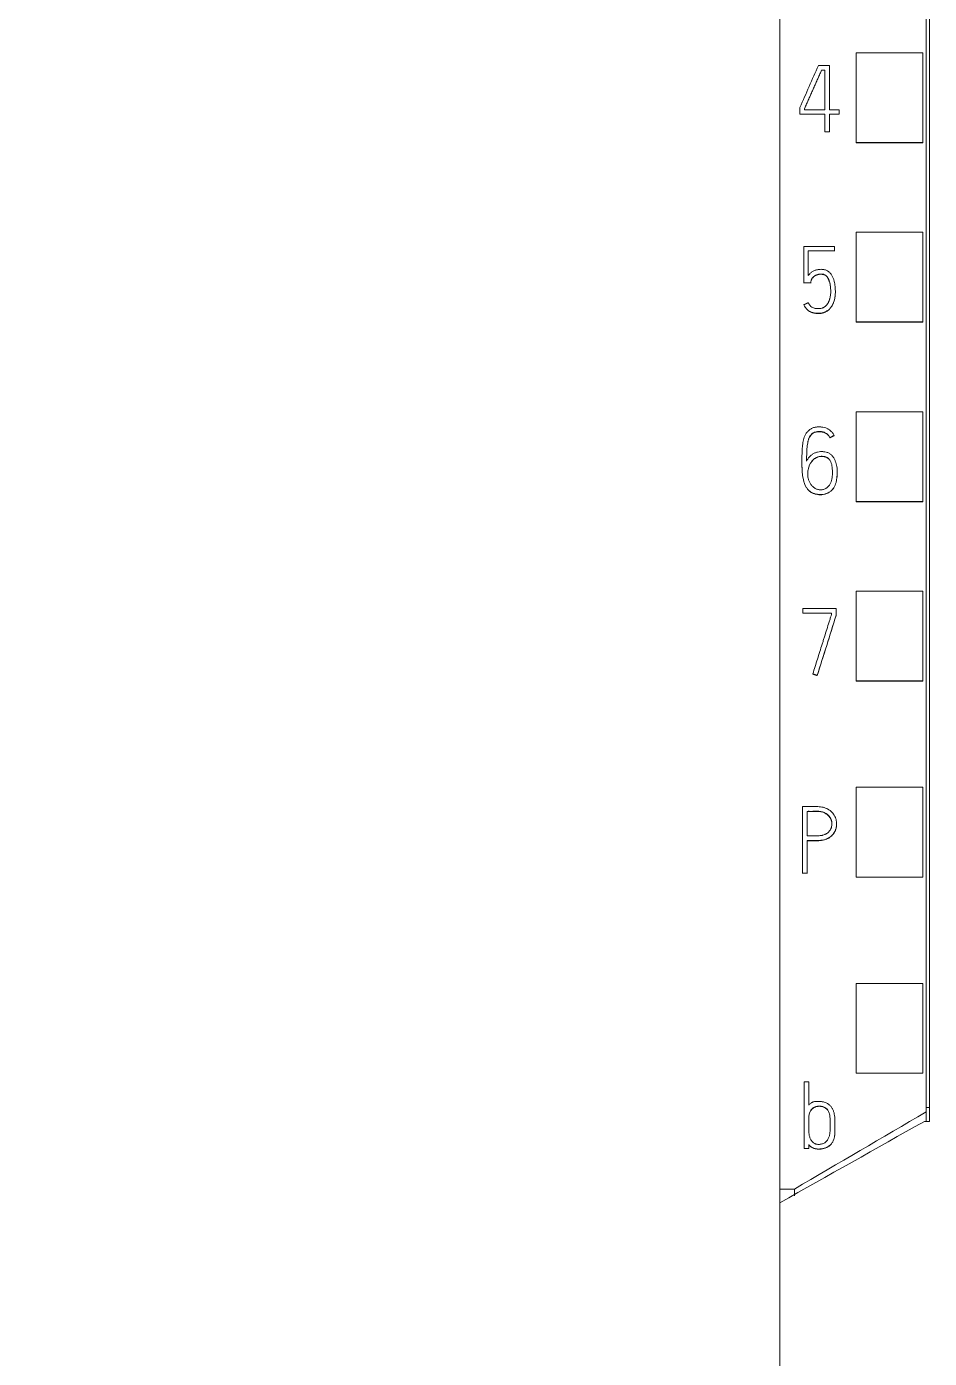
# Model space of a CAD drawing. Header units: millimetres. Extents: x 4137 to 6698, y 1400 to 3585.
# Drawn here: x 5123.6 to 5150.75, y 3241.95 to 3282.02 of the extents above; entities that cross this region are included whole.
import ezdxf

# ---------------------------------------------------------------- set-up
doc = ezdxf.new("R2010")
doc.units = ezdxf.units.MM
doc.layers.add('000-PI-Oprema', color=30, linetype='Continuous', lineweight=5)

msp = doc.modelspace()

# ---------------------------------------------------------------- linework, layer by layer
at = {"color": 0, "linetype": 'ByBlock', "lineweight": 0, "ltscale": 0.25}
msp.add_lwpolyline([(5111.448, 3372.778), (5146.248, 3372.778), (5146.248, 3225.772), (5111.448, 3225.772), (5111.448, 3372.778)], dxfattribs=at)
at = {"layer": '000-PI-Oprema', "color": 0, "linetype": 'ByBlock', "lineweight": 0}
for p, q in [((5146.248, 3360.459), (5146.248, 3247.041)), ((5150.648, 3358.178), (5150.648, 3249.363)), ((5148.548, 3278.539), (5148.548, 3281.241)), ((5150.548, 3281.241), (5148.548, 3281.241)), ((5150.548, 3278.539), (5150.548, 3281.241)), ((5147.413, 3280.856), (5147.743, 3280.856)), ((5147.743, 3280.856), (5147.743, 3279.525)), ((5147.602, 3280.718), (5147.505, 3280.718)), ((5147.602, 3279.525), (5147.602, 3280.718)), ((5146.853, 3279.387), (5146.853, 3279.592)), ((5147.602, 3279.387), (5146.853, 3279.387)), ((5146.992, 3279.562), (5146.992, 3279.525)), ((5146.992, 3279.525), (5147.602, 3279.525)), ((5147.602, 3278.857), (5147.602, 3279.387)), ((5147.743, 3279.525), (5148.037, 3279.525)), ((5147.743, 3279.387), (5147.743, 3278.857)), ((5148.037, 3279.387), (5147.743, 3279.387)), ((5148.037, 3279.525), (5148.037, 3279.387)), ((5147.743, 3278.857), (5147.602, 3278.857)), ((5148.548, 3278.528), (5148.548, 3278.539)), ((5150.548, 3278.539), (5148.548, 3278.539)), ((5150.548, 3278.528), (5148.548, 3278.528)), ((5150.548, 3278.528), (5150.548, 3278.539)), ((5148.548, 3273.138), (5148.548, 3275.839)), ((5150.548, 3275.839), (5148.548, 3275.839)), ((5150.548, 3273.138), (5150.548, 3275.839)), ((5146.969, 3275.411), (5146.969, 3274.313)), ((5147.893, 3275.411), (5146.969, 3275.411)), ((5147.108, 3274.535), (5147.108, 3275.273)), ((5147.108, 3275.273), (5147.893, 3275.273)), ((5147.893, 3275.273), (5147.893, 3275.411)), ((5147.893, 3275.273), (5147.893, 3275.266)), ((5146.969, 3274.313), (5146.969, 3274.307)), ((5146.969, 3274.313), (5147.18, 3274.313)), ((5147.18, 3274.313), (5147.18, 3274.307)), ((5147.921, 3274.048), (5147.921, 3274.054)), ((5146.975, 3273.656), (5146.975, 3273.65)), ((5148.548, 3273.128), (5148.548, 3273.138)), ((5150.548, 3273.138), (5148.548, 3273.138)), ((5150.548, 3273.128), (5148.548, 3273.128)), ((5150.548, 3273.128), (5150.548, 3273.138)), ((5148.548, 3267.736), (5148.548, 3270.437)), ((5150.548, 3270.437), (5148.548, 3270.437)), ((5150.548, 3267.736), (5150.548, 3270.437)), ((5147.759, 3269.657), (5147.759, 3269.651)), ((5147.886, 3269.724), (5147.886, 3269.717)), ((5146.915, 3268.917), (5146.915, 3268.911)), ((5147.978, 3268.617), (5147.978, 3268.623)), ((5148.548, 3267.728), (5148.548, 3267.736)), ((5150.548, 3267.736), (5148.548, 3267.736)), ((5150.548, 3267.728), (5148.548, 3267.728)), ((5150.548, 3267.728), (5150.548, 3267.736)), ((5148.548, 3262.335), (5148.548, 3265.035)), ((5150.548, 3265.035), (5148.548, 3265.035)), ((5150.548, 3262.335), (5150.548, 3265.035)), ((5146.946, 3264.371), (5146.946, 3264.513)), ((5146.946, 3264.513), (5147.945, 3264.513)), ((5147.945, 3264.513), (5147.945, 3264.31)), ((5147.806, 3264.371), (5146.946, 3264.371)), ((5147.806, 3264.332), (5147.806, 3264.371)), ((5147.945, 3264.31), (5147.945, 3264.304)), ((5147.243, 3262.545), (5147.243, 3262.539)), ((5147.376, 3262.501), (5147.376, 3262.494)), ((5148.548, 3262.328), (5148.548, 3262.335)), ((5150.548, 3262.335), (5148.548, 3262.335)), ((5150.548, 3262.328), (5148.548, 3262.328)), ((5150.548, 3262.328), (5150.548, 3262.335)), ((5148.548, 3256.433), (5148.548, 3259.134)), ((5150.548, 3259.134), (5148.548, 3259.134)), ((5150.548, 3256.433), (5150.548, 3259.134)), ((5146.932, 3258.551), (5146.932, 3256.549)), ((5147.073, 3257.673), (5147.073, 3258.409)), ((5147.958, 3258.022), (5147.958, 3258.028)), ((5147.073, 3256.549), (5147.073, 3257.532)), ((5146.932, 3256.549), (5147.073, 3256.549)), ((5146.932, 3256.549), (5146.932, 3256.543)), ((5147.073, 3256.549), (5147.073, 3256.543)), ((5148.548, 3256.428), (5148.548, 3256.433)), ((5150.548, 3256.433), (5148.548, 3256.433)), ((5150.548, 3256.428), (5148.548, 3256.428)), ((5150.548, 3256.428), (5150.548, 3256.433)), ((5148.548, 3250.531), (5148.548, 3253.232)), ((5150.548, 3253.232), (5148.548, 3253.232)), ((5150.548, 3250.531), (5150.548, 3253.232)), ((5148.548, 3250.528), (5148.548, 3250.531)), ((5150.548, 3250.531), (5148.548, 3250.531)), ((5150.548, 3250.528), (5148.548, 3250.528)), ((5150.548, 3250.528), (5150.548, 3250.531)), ((5146.981, 3248.264), (5146.981, 3250.264)), ((5146.981, 3250.264), (5147.119, 3250.264)), ((5147.119, 3250.264), (5147.119, 3249.569)), ((5150.748, 3249.492), (5150.648, 3249.492)), ((5150.648, 3249.363), (5150.648, 3249.078)), ((5147.909, 3248.889), (5147.909, 3248.895)), ((5150.598, 3249.078), (5150.748, 3249.078)), ((5147.119, 3248.383), (5147.119, 3248.264)), ((5147.119, 3248.264), (5146.981, 3248.264)), ((5146.248, 3247.041), (5146.248, 3246.671)), ((5146.688, 3247.041), (5146.248, 3247.041)), ((5146.688, 3246.837), (5146.688, 3247.041))]:
    msp.add_line(p, q, dxfattribs=at)
at = {"layer": '000-PI-Oprema', "color": 18, "linetype": 'ByBlock', "lineweight": 0, "true_color": 0x000000}
msp.add_ellipse((5157.071, 3240.933), major_axis=(441.592, 998.143), ratio=0.022901, start_param=1.540922, end_param=1.542189, dxfattribs=at)
at = {"layer": '000-PI-Oprema', "color": 0, "linetype": 'ByBlock', "lineweight": 0}
for centre, major_axis, ratio, start_param, end_param in [((5160.076, 3240.698), (314.539, 1001.971), 0.017758, 1.552804, 1.55461), ((5160.056, 3240.743), (314.236, 1001.002), 0.017743, 1.552827, 1.554635)]:
    msp.add_ellipse(centre, major_axis=major_axis, ratio=ratio, start_param=start_param, end_param=end_param, dxfattribs=at)
for points, knots in [([(5146.248, 3233.778), (5146.248, 3234.631), (5146.248, 3236.295), (5146.248, 3238.629), (5146.248, 3240.745), (5146.248, 3243.514), (5146.248, 3247.415), (5146.248, 3253.328), (5146.248, 3262.788), (5146.248, 3275.899), (5146.248, 3293.129), (5146.248, 3311.77), (5146.248, 3328.819), (5146.248, 3344.017), (5146.248, 3354.369), (5146.248, 3362.711), (5146.248, 3367.738), (5146.248, 3371.186), (5146.248, 3372.778)], [0, 0, 0, 0, 0.018357, 0.035822, 0.050221, 0.063898, 0.09543, 0.134182, 0.191169, 0.299064, 0.416456, 0.562341, 0.701008, 0.784589, 0.890964, 0.925157, 0.965428, 1, 1, 1, 1]), ([(5150.748, 3358.364), (5150.748, 3355.32), (5150.748, 3345.75), (5150.748, 3331.58), (5150.748, 3317.013), (5150.748, 3302.803), (5150.748, 3288.509), (5150.748, 3273.023), (5150.748, 3260.383), (5150.748, 3252.418), (5150.748, 3249.078)], [0, 0, 0, 0, 0.083934, 0.263736, 0.389889, 0.484142, 0.653794, 0.78188, 0.908517, 1, 1, 1, 1]), ([(5147.505, 3280.718), (5147.494, 3280.693), (5147.484, 3280.669), (5147.463, 3280.621), (5147.452, 3280.597), (5147.42, 3280.525), (5147.399, 3280.476), (5147.357, 3280.38), (5147.335, 3280.332), (5147.293, 3280.235), (5147.271, 3280.187), (5147.228, 3280.091), (5147.207, 3280.043), (5147.164, 3279.946), (5147.142, 3279.898), (5147.1, 3279.802), (5147.078, 3279.754), (5147.046, 3279.682), (5147.035, 3279.658), (5147.019, 3279.622), (5147.014, 3279.61), (5147.003, 3279.585), (5146.997, 3279.573), (5146.992, 3279.562)], [0, 0, 0, 0, 0.0625, 0.0625, 0.125, 0.125, 0.25, 0.25, 0.375, 0.375, 0.5, 0.5, 0.625, 0.625, 0.75, 0.75, 0.875, 0.875, 0.9375, 0.9375, 0.96875, 0.96875, 1, 1, 1, 1]), ([(5146.992, 3279.555), (5146.997, 3279.567), (5147.003, 3279.579), (5147.014, 3279.603), (5147.019, 3279.615), (5147.035, 3279.651), (5147.046, 3279.675), (5147.078, 3279.748), (5147.1, 3279.796), (5147.142, 3279.892), (5147.164, 3279.94), (5147.207, 3280.037), (5147.228, 3280.085), (5147.271, 3280.181), (5147.293, 3280.229), (5147.335, 3280.325), (5147.357, 3280.374), (5147.399, 3280.47), (5147.42, 3280.518), (5147.452, 3280.591), (5147.463, 3280.615), (5147.484, 3280.663), (5147.494, 3280.687), (5147.505, 3280.711)], [0, 0, 0, 0, 0.03125, 0.03125, 0.0625, 0.0625, 0.125, 0.125, 0.25, 0.25, 0.375, 0.375, 0.5, 0.5, 0.625, 0.625, 0.75, 0.75, 0.875, 0.875, 0.9375, 0.9375, 1, 1, 1, 1]), ([(5146.975, 3273.656), (5146.987, 3273.629), (5147.001, 3273.604), (5147.025, 3273.568), (5147.034, 3273.556), (5147.052, 3273.534), (5147.063, 3273.523), (5147.084, 3273.504), (5147.095, 3273.494), (5147.119, 3273.477), (5147.131, 3273.469), (5147.155, 3273.454), (5147.168, 3273.447), (5147.195, 3273.435), (5147.209, 3273.43), (5147.236, 3273.42), (5147.25, 3273.416), (5147.278, 3273.41), (5147.293, 3273.407), (5147.322, 3273.403), (5147.336, 3273.402), (5147.358, 3273.4), (5147.366, 3273.4), (5147.38, 3273.399), (5147.388, 3273.399), (5147.409, 3273.398), (5147.424, 3273.398), (5147.453, 3273.398), (5147.468, 3273.399), (5147.497, 3273.403), (5147.512, 3273.405), (5147.541, 3273.411), (5147.555, 3273.415), (5147.596, 3273.429), (5147.623, 3273.441), (5147.662, 3273.463), (5147.674, 3273.471), (5147.698, 3273.488), (5147.71, 3273.497), (5147.732, 3273.516), (5147.742, 3273.526), (5147.762, 3273.548), (5147.772, 3273.559), (5147.799, 3273.594), (5147.814, 3273.619), (5147.836, 3273.657), (5147.842, 3273.67), (5147.854, 3273.697), (5147.86, 3273.71), (5147.876, 3273.752), (5147.885, 3273.779), (5147.9, 3273.836), (5147.906, 3273.864), (5147.912, 3273.907), (5147.914, 3273.922), (5147.917, 3273.951), (5147.918, 3273.966), (5147.921, 3274.01), (5147.921, 3274.039), (5147.921, 3274.097), (5147.918, 3274.156), (5147.913, 3274.214), (5147.905, 3274.272), (5147.9, 3274.3), (5147.891, 3274.344), (5147.887, 3274.358), (5147.88, 3274.386), (5147.876, 3274.4), (5147.862, 3274.442), (5147.851, 3274.47), (5147.832, 3274.509), (5147.825, 3274.522), (5147.81, 3274.548), (5147.802, 3274.56), (5147.776, 3274.595), (5147.757, 3274.617), (5147.712, 3274.657), (5147.688, 3274.673), (5147.648, 3274.693), (5147.634, 3274.698), (5147.606, 3274.707), (5147.592, 3274.711), (5147.563, 3274.716), (5147.548, 3274.718), (5147.519, 3274.721), (5147.504, 3274.721), (5147.475, 3274.721), (5147.46, 3274.72), (5147.431, 3274.717), (5147.416, 3274.716), (5147.387, 3274.711), (5147.373, 3274.708), (5147.344, 3274.701), (5147.33, 3274.697), (5147.302, 3274.687), (5147.288, 3274.682), (5147.262, 3274.669), (5147.249, 3274.662), (5147.224, 3274.647), (5147.212, 3274.639), (5147.188, 3274.621), (5147.177, 3274.611), (5147.155, 3274.591), (5147.145, 3274.581), (5147.126, 3274.559), (5147.117, 3274.547), (5147.108, 3274.535)], [0, 0, 0, 0, 0.03125, 0.03125, 0.046875, 0.046875, 0.0625, 0.0625, 0.078125, 0.078125, 0.09375, 0.09375, 0.109375, 0.109375, 0.125, 0.125, 0.140625, 0.140625, 0.15625, 0.15625, 0.171875, 0.171875, 0.179688, 0.179688, 0.1875, 0.1875, 0.203125, 0.203125, 0.21875, 0.21875, 0.234375, 0.234375, 0.25, 0.25, 0.28125, 0.28125, 0.296875, 0.296875, 0.3125, 0.3125, 0.328125, 0.328125, 0.34375, 0.34375, 0.375, 0.375, 0.390625, 0.390625, 0.40625, 0.40625, 0.4375, 0.4375, 0.46875, 0.46875, 0.484375, 0.484375, 0.5, 0.5, 0.53125, 0.53125, 0.5625, 0.59375, 0.59375, 0.625, 0.625, 0.640625, 0.640625, 0.65625, 0.65625, 0.6875, 0.6875, 0.703125, 0.703125, 0.71875, 0.71875, 0.75, 0.75, 0.78125, 0.78125, 0.796875, 0.796875, 0.8125, 0.8125, 0.828125, 0.828125, 0.84375, 0.84375, 0.859375, 0.859375, 0.875, 0.875, 0.890625, 0.890625, 0.90625, 0.90625, 0.921875, 0.921875, 0.9375, 0.9375, 0.953125, 0.953125, 0.96875, 0.96875, 0.984375, 0.984375, 1, 1, 1, 1]), ([(5147.18, 3274.313), (5147.181, 3274.336), (5147.184, 3274.359), (5147.193, 3274.393), (5147.197, 3274.404), (5147.206, 3274.425), (5147.211, 3274.435), (5147.224, 3274.455), (5147.23, 3274.464), (5147.245, 3274.482), (5147.253, 3274.49), (5147.27, 3274.506), (5147.279, 3274.513), (5147.298, 3274.527), (5147.308, 3274.533), (5147.328, 3274.544), (5147.338, 3274.549), (5147.36, 3274.558), (5147.371, 3274.562), (5147.404, 3274.572), (5147.427, 3274.576), (5147.461, 3274.579), (5147.473, 3274.58), (5147.496, 3274.579), (5147.507, 3274.579), (5147.53, 3274.577), (5147.542, 3274.575), (5147.559, 3274.571), (5147.564, 3274.57), (5147.576, 3274.567), (5147.581, 3274.565), (5147.597, 3274.559), (5147.608, 3274.554), (5147.628, 3274.542), (5147.637, 3274.535), (5147.654, 3274.519), (5147.662, 3274.511), (5147.677, 3274.493), (5147.683, 3274.483), (5147.702, 3274.454), (5147.712, 3274.433), (5147.73, 3274.391), (5147.738, 3274.369), (5147.758, 3274.303), (5147.766, 3274.258), (5147.775, 3274.189), (5147.777, 3274.166), (5147.78, 3274.12), (5147.781, 3274.097), (5147.782, 3274.028), (5147.78, 3273.983), (5147.772, 3273.914), (5147.768, 3273.892), (5147.76, 3273.858), (5147.758, 3273.847), (5147.751, 3273.824), (5147.748, 3273.813), (5147.737, 3273.78), (5147.728, 3273.759), (5147.713, 3273.728), (5147.707, 3273.718), (5147.695, 3273.698), (5147.689, 3273.688), (5147.669, 3273.66), (5147.654, 3273.642), (5147.629, 3273.618), (5147.62, 3273.61), (5147.602, 3273.596), (5147.592, 3273.589), (5147.573, 3273.577), (5147.563, 3273.571), (5147.542, 3273.562), (5147.531, 3273.558), (5147.497, 3273.547), (5147.474, 3273.544), (5147.44, 3273.54), (5147.428, 3273.54), (5147.405, 3273.539), (5147.393, 3273.539), (5147.358, 3273.54), (5147.335, 3273.542), (5147.302, 3273.549), (5147.291, 3273.552), (5147.268, 3273.559), (5147.257, 3273.564), (5147.226, 3273.578), (5147.206, 3273.59), (5147.178, 3273.612), (5147.169, 3273.62), (5147.153, 3273.636), (5147.138, 3273.653), (5147.125, 3273.673), (5147.113, 3273.693), (5147.107, 3273.703), (5147.103, 3273.714)], [0, 0, 0, 0, 0.03125, 0.03125, 0.046875, 0.046875, 0.0625, 0.0625, 0.078125, 0.078125, 0.09375, 0.09375, 0.109375, 0.109375, 0.125, 0.125, 0.140625, 0.140625, 0.15625, 0.15625, 0.1875, 0.1875, 0.203125, 0.203125, 0.21875, 0.21875, 0.234375, 0.234375, 0.242187, 0.242187, 0.25, 0.25, 0.265625, 0.265625, 0.28125, 0.28125, 0.296875, 0.296875, 0.3125, 0.3125, 0.34375, 0.34375, 0.375, 0.375, 0.4375, 0.4375, 0.46875, 0.46875, 0.5, 0.5, 0.5625, 0.5625, 0.59375, 0.59375, 0.609375, 0.609375, 0.625, 0.625, 0.65625, 0.65625, 0.671875, 0.671875, 0.6875, 0.6875, 0.71875, 0.71875, 0.734375, 0.734375, 0.75, 0.75, 0.765625, 0.765625, 0.78125, 0.78125, 0.8125, 0.8125, 0.828125, 0.828125, 0.84375, 0.84375, 0.875, 0.875, 0.890625, 0.890625, 0.90625, 0.90625, 0.9375, 0.9375, 0.953125, 0.953125, 0.96875, 0.984375, 0.984375, 1, 1, 1, 1]), ([(5147.781, 3274.05), (5147.781, 3274.056), (5147.781, 3274.061), (5147.781, 3274.09), (5147.78, 3274.113), (5147.777, 3274.159), (5147.775, 3274.181), (5147.77, 3274.227), (5147.766, 3274.25), (5147.757, 3274.295), (5147.751, 3274.318), (5147.741, 3274.351), (5147.738, 3274.362), (5147.73, 3274.384), (5147.726, 3274.395), (5147.712, 3274.427), (5147.702, 3274.447), (5147.684, 3274.477), (5147.677, 3274.486), (5147.662, 3274.504), (5147.655, 3274.513), (5147.637, 3274.528), (5147.628, 3274.535), (5147.608, 3274.548), (5147.598, 3274.552), (5147.576, 3274.561), (5147.565, 3274.564), (5147.542, 3274.569), (5147.531, 3274.57), (5147.508, 3274.573), (5147.496, 3274.573), (5147.473, 3274.573), (5147.462, 3274.573), (5147.439, 3274.571), (5147.427, 3274.569), (5147.404, 3274.565), (5147.382, 3274.56), (5147.36, 3274.552), (5147.339, 3274.543), (5147.329, 3274.538), (5147.298, 3274.521), (5147.28, 3274.508), (5147.254, 3274.484), (5147.246, 3274.476), (5147.231, 3274.458), (5147.224, 3274.449), (5147.212, 3274.43), (5147.206, 3274.419), (5147.197, 3274.398), (5147.193, 3274.387), (5147.187, 3274.365), (5147.185, 3274.353), (5147.182, 3274.33), (5147.181, 3274.319), (5147.18, 3274.307)], [0, 0, 0, 0, 0.015899, 0.015899, 0.077406, 0.077406, 0.138912, 0.138912, 0.200418, 0.200418, 0.261925, 0.261925, 0.292678, 0.292678, 0.323431, 0.323431, 0.384937, 0.384937, 0.41569, 0.41569, 0.446443, 0.446443, 0.477197, 0.477197, 0.50795, 0.50795, 0.538703, 0.538703, 0.569456, 0.569456, 0.600209, 0.600209, 0.630962, 0.630962, 0.661715, 0.661715, 0.692469, 0.723222, 0.723222, 0.753975, 0.753975, 0.815481, 0.815481, 0.846234, 0.846234, 0.876987, 0.876987, 0.907741, 0.907741, 0.938494, 0.938494, 0.969247, 0.969247, 1, 1, 1, 1]), ([(5147.921, 3274.048), (5147.921, 3274.026), (5147.921, 3274.005), (5147.918, 3273.954), (5147.916, 3273.926), (5147.91, 3273.882), (5147.907, 3273.868), (5147.902, 3273.839), (5147.899, 3273.824), (5147.888, 3273.782), (5147.879, 3273.754), (5147.859, 3273.699), (5147.847, 3273.672), (5147.819, 3273.62), (5147.803, 3273.595), (5147.777, 3273.56), (5147.768, 3273.549), (5147.748, 3273.527), (5147.738, 3273.516), (5147.705, 3273.486), (5147.682, 3273.469), (5147.644, 3273.446), (5147.631, 3273.439), (5147.604, 3273.427), (5147.591, 3273.421), (5147.549, 3273.407), (5147.52, 3273.4), (5147.477, 3273.394), (5147.462, 3273.393), (5147.432, 3273.391), (5147.418, 3273.391), (5147.388, 3273.392), (5147.374, 3273.393), (5147.344, 3273.395), (5147.33, 3273.396), (5147.301, 3273.399), (5147.286, 3273.402), (5147.257, 3273.408), (5147.243, 3273.412), (5147.215, 3273.421), (5147.201, 3273.426), (5147.174, 3273.438), (5147.161, 3273.445), (5147.135, 3273.46), (5147.123, 3273.468), (5147.099, 3273.485), (5147.087, 3273.495), (5147.066, 3273.514), (5147.055, 3273.525), (5147.036, 3273.547), (5147.027, 3273.559), (5147.002, 3273.596), (5146.988, 3273.622), (5146.975, 3273.65)], [0, 0, 0, 0, 0.044434, 0.044434, 0.104157, 0.104157, 0.134018, 0.134018, 0.16388, 0.16388, 0.223602, 0.223602, 0.283325, 0.283325, 0.343048, 0.343048, 0.37291, 0.37291, 0.402771, 0.402771, 0.462494, 0.462494, 0.492355, 0.492355, 0.522217, 0.522217, 0.58194, 0.58194, 0.611801, 0.611801, 0.641663, 0.641663, 0.671524, 0.671524, 0.701386, 0.701386, 0.731247, 0.731247, 0.761108, 0.761108, 0.79097, 0.79097, 0.820831, 0.820831, 0.850693, 0.850693, 0.880554, 0.880554, 0.910416, 0.910416, 0.940277, 0.940277, 1, 1, 1, 1]), ([(5147.886, 3269.724), (5147.872, 3269.749), (5147.856, 3269.773), (5147.829, 3269.807), (5147.82, 3269.818), (5147.8, 3269.839), (5147.79, 3269.85), (5147.757, 3269.879), (5147.734, 3269.896), (5147.697, 3269.918), (5147.684, 3269.924), (5147.657, 3269.936), (5147.644, 3269.942), (5147.603, 3269.956), (5147.575, 3269.963), (5147.533, 3269.971), (5147.518, 3269.973), (5147.49, 3269.976), (5147.475, 3269.978), (5147.432, 3269.98), (5147.403, 3269.98), (5147.36, 3269.976), (5147.346, 3269.974), (5147.317, 3269.969), (5147.303, 3269.966), (5147.261, 3269.955), (5147.234, 3269.945), (5147.195, 3269.925), (5147.183, 3269.917), (5147.158, 3269.902), (5147.146, 3269.893), (5147.112, 3269.866), (5147.092, 3269.846), (5147.063, 3269.813), (5147.054, 3269.801), (5147.037, 3269.778), (5147.03, 3269.766), (5147.008, 3269.728), (5146.996, 3269.702), (5146.976, 3269.647), (5146.967, 3269.62), (5146.954, 3269.564), (5146.948, 3269.536), (5146.939, 3269.479), (5146.936, 3269.451), (5146.926, 3269.365), (5146.923, 3269.308), (5146.918, 3269.193), (5146.917, 3269.135), (5146.915, 3268.963), (5146.913, 3268.847), (5146.919, 3268.704), (5146.921, 3268.675), (5146.925, 3268.618), (5146.927, 3268.59), (5146.936, 3268.504), (5146.945, 3268.447), (5146.962, 3268.377), (5146.966, 3268.362), (5146.974, 3268.335), (5146.978, 3268.321), (5146.992, 3268.28), (5147.002, 3268.253), (5147.02, 3268.213), (5147.027, 3268.201), (5147.041, 3268.175), (5147.048, 3268.162), (5147.072, 3268.126), (5147.09, 3268.103), (5147.12, 3268.072), (5147.131, 3268.062), (5147.154, 3268.043), (5147.165, 3268.035), (5147.202, 3268.011), (5147.227, 3267.997), (5147.268, 3267.98), (5147.281, 3267.975), (5147.309, 3267.966), (5147.323, 3267.962), (5147.365, 3267.952), (5147.393, 3267.947), (5147.437, 3267.943), (5147.451, 3267.942), (5147.481, 3267.942), (5147.495, 3267.942), (5147.538, 3267.945), (5147.567, 3267.95), (5147.609, 3267.96), (5147.623, 3267.964), (5147.65, 3267.974), (5147.664, 3267.979), (5147.704, 3267.997), (5147.729, 3268.011), (5147.765, 3268.035), (5147.776, 3268.044), (5147.799, 3268.063), (5147.81, 3268.073), (5147.84, 3268.104), (5147.858, 3268.126), (5147.882, 3268.162), (5147.889, 3268.175), (5147.903, 3268.201), (5147.909, 3268.214), (5147.925, 3268.255), (5147.934, 3268.282), (5147.945, 3268.324), (5147.948, 3268.338), (5147.954, 3268.367), (5147.957, 3268.381), (5147.964, 3268.424), (5147.967, 3268.453), (5147.976, 3268.539), (5147.979, 3268.596), (5147.977, 3268.683), (5147.975, 3268.711), (5147.968, 3268.769), (5147.964, 3268.798), (5147.951, 3268.855), (5147.944, 3268.883), (5147.926, 3268.939), (5147.915, 3268.966), (5147.89, 3269.019), (5147.876, 3269.045), (5147.843, 3269.092), (5147.824, 3269.115), (5147.792, 3269.145), (5147.781, 3269.154), (5147.757, 3269.171), (5147.744, 3269.179), (5147.718, 3269.192), (5147.705, 3269.198), (5147.677, 3269.209), (5147.663, 3269.214), (5147.621, 3269.225), (5147.592, 3269.23), (5147.548, 3269.234), (5147.534, 3269.235), (5147.504, 3269.236), (5147.49, 3269.235), (5147.446, 3269.233), (5147.417, 3269.229), (5147.374, 3269.219), (5147.36, 3269.215), (5147.332, 3269.206), (5147.318, 3269.2), (5147.279, 3269.182), (5147.253, 3269.168), (5147.217, 3269.143), (5147.205, 3269.134), (5147.183, 3269.116), (5147.172, 3269.106), (5147.14, 3269.076), (5147.121, 3269.054), (5147.086, 3269.006), (5147.071, 3268.981), (5147.057, 3268.955)], [0, 0, 0, 0, 0.015625, 0.015625, 0.023438, 0.023438, 0.03125, 0.03125, 0.046875, 0.046875, 0.054688, 0.054688, 0.0625, 0.0625, 0.078125, 0.078125, 0.085938, 0.085938, 0.09375, 0.09375, 0.109375, 0.109375, 0.117188, 0.117188, 0.125, 0.125, 0.140625, 0.140625, 0.148438, 0.148438, 0.15625, 0.15625, 0.171875, 0.171875, 0.179688, 0.179688, 0.1875, 0.1875, 0.203125, 0.203125, 0.21875, 0.21875, 0.234375, 0.234375, 0.25, 0.25, 0.28125, 0.28125, 0.3125, 0.3125, 0.375, 0.375, 0.390625, 0.390625, 0.40625, 0.40625, 0.4375, 0.4375, 0.445313, 0.445313, 0.453125, 0.453125, 0.46875, 0.46875, 0.476563, 0.476563, 0.484375, 0.484375, 0.5, 0.5, 0.507813, 0.507813, 0.515625, 0.515625, 0.53125, 0.53125, 0.539063, 0.539063, 0.546875, 0.546875, 0.5625, 0.5625, 0.570313, 0.570313, 0.578125, 0.578125, 0.59375, 0.59375, 0.601563, 0.601563, 0.609375, 0.609375, 0.625, 0.625, 0.632813, 0.632813, 0.640625, 0.640625, 0.65625, 0.65625, 0.664063, 0.664063, 0.671875, 0.671875, 0.6875, 0.6875, 0.695313, 0.695313, 0.703125, 0.703125, 0.71875, 0.71875, 0.75, 0.75, 0.765625, 0.765625, 0.78125, 0.78125, 0.796875, 0.796875, 0.8125, 0.8125, 0.828125, 0.828125, 0.84375, 0.84375, 0.851563, 0.851563, 0.859375, 0.859375, 0.867188, 0.867188, 0.875, 0.875, 0.890625, 0.890625, 0.898438, 0.898438, 0.90625, 0.90625, 0.921875, 0.921875, 0.929688, 0.929688, 0.9375, 0.9375, 0.953125, 0.953125, 0.960938, 0.960938, 0.96875, 0.96875, 0.984375, 0.984375, 1, 1, 1, 1]), ([(5147.057, 3268.955), (5147.057, 3269.016), (5147.057, 3269.077), (5147.06, 3269.169), (5147.061, 3269.199), (5147.063, 3269.26), (5147.064, 3269.291), (5147.068, 3269.351), (5147.07, 3269.382), (5147.077, 3269.442), (5147.082, 3269.473), (5147.091, 3269.518), (5147.094, 3269.533), (5147.101, 3269.563), (5147.106, 3269.578), (5147.12, 3269.622), (5147.131, 3269.651), (5147.149, 3269.685), (5147.153, 3269.691), (5147.161, 3269.705), (5147.166, 3269.711), (5147.179, 3269.73), (5147.189, 3269.742), (5147.205, 3269.759), (5147.211, 3269.764), (5147.223, 3269.775), (5147.229, 3269.779), (5147.248, 3269.793), (5147.261, 3269.801), (5147.282, 3269.811), (5147.289, 3269.814), (5147.303, 3269.82), (5147.311, 3269.822), (5147.333, 3269.829), (5147.348, 3269.832), (5147.379, 3269.837), (5147.394, 3269.838), (5147.425, 3269.84), (5147.441, 3269.84), (5147.472, 3269.839), (5147.487, 3269.838), (5147.518, 3269.834), (5147.54, 3269.829), (5147.563, 3269.823), (5147.577, 3269.818), (5147.585, 3269.815), (5147.606, 3269.806), (5147.62, 3269.799), (5147.647, 3269.784), (5147.66, 3269.775), (5147.678, 3269.76), (5147.684, 3269.755), (5147.695, 3269.745), (5147.701, 3269.739), (5147.717, 3269.722), (5147.726, 3269.71), (5147.744, 3269.685), (5147.752, 3269.671), (5147.759, 3269.657)], [0, 0, 0, 0, 0.125, 0.125, 0.1875, 0.1875, 0.25, 0.25, 0.3125, 0.3125, 0.375, 0.375, 0.40625, 0.40625, 0.4375, 0.4375, 0.5, 0.5, 0.515625, 0.515625, 0.53125, 0.53125, 0.5625, 0.5625, 0.578125, 0.578125, 0.59375, 0.59375, 0.625, 0.625, 0.640625, 0.640625, 0.65625, 0.65625, 0.6875, 0.6875, 0.71875, 0.71875, 0.75, 0.75, 0.78125, 0.78125, 0.8125, 0.828125, 0.828125, 0.84375, 0.84375, 0.875, 0.875, 0.90625, 0.90625, 0.921875, 0.921875, 0.9375, 0.9375, 0.96875, 0.96875, 1, 1, 1, 1]), ([(5147.759, 3269.651), (5147.745, 3269.679), (5147.728, 3269.704), (5147.702, 3269.732), (5147.696, 3269.738), (5147.685, 3269.748), (5147.679, 3269.754), (5147.661, 3269.768), (5147.635, 3269.785), (5147.608, 3269.799), (5147.579, 3269.811), (5147.564, 3269.816), (5147.535, 3269.824), (5147.519, 3269.827), (5147.489, 3269.832), (5147.473, 3269.833), (5147.427, 3269.835), (5147.396, 3269.833), (5147.351, 3269.826), (5147.335, 3269.823), (5147.305, 3269.814), (5147.291, 3269.809), (5147.27, 3269.799), (5147.263, 3269.796), (5147.25, 3269.788), (5147.243, 3269.784), (5147.224, 3269.77), (5147.207, 3269.755), (5147.191, 3269.737), (5147.181, 3269.726), (5147.176, 3269.719), (5147.163, 3269.701), (5147.154, 3269.687), (5147.14, 3269.661), (5147.133, 3269.647), (5147.121, 3269.618), (5147.116, 3269.603), (5147.102, 3269.559), (5147.094, 3269.529), (5147.082, 3269.469), (5147.078, 3269.439), (5147.071, 3269.379), (5147.068, 3269.348), (5147.064, 3269.287), (5147.063, 3269.256), (5147.061, 3269.195), (5147.06, 3269.164), (5147.057, 3269.072), (5147.057, 3269.01), (5147.057, 3268.949)], [0, 0, 0, 0, 0.0625, 0.0625, 0.078125, 0.078125, 0.09375, 0.09375, 0.125, 0.15625, 0.15625, 0.1875, 0.1875, 0.21875, 0.21875, 0.25, 0.25, 0.3125, 0.3125, 0.34375, 0.34375, 0.375, 0.375, 0.390625, 0.390625, 0.40625, 0.40625, 0.4375, 0.453125, 0.453125, 0.46875, 0.46875, 0.5, 0.5, 0.53125, 0.53125, 0.5625, 0.5625, 0.625, 0.625, 0.6875, 0.6875, 0.75, 0.75, 0.8125, 0.8125, 0.875, 0.875, 1, 1, 1, 1]), ([(5147.978, 3268.617), (5147.978, 3268.571), (5147.975, 3268.525), (5147.968, 3268.45), (5147.964, 3268.422), (5147.957, 3268.379), (5147.955, 3268.364), (5147.949, 3268.336), (5147.946, 3268.322), (5147.935, 3268.279), (5147.926, 3268.251), (5147.91, 3268.211), (5147.904, 3268.198), (5147.891, 3268.172), (5147.884, 3268.159), (5147.86, 3268.122), (5147.842, 3268.1), (5147.812, 3268.069), (5147.801, 3268.059), (5147.779, 3268.04), (5147.767, 3268.031), (5147.731, 3268.006), (5147.706, 3267.992), (5147.667, 3267.974), (5147.653, 3267.968), (5147.625, 3267.959), (5147.611, 3267.955), (5147.569, 3267.944), (5147.541, 3267.939), (5147.497, 3267.936), (5147.483, 3267.936), (5147.453, 3267.936), (5147.439, 3267.937), (5147.396, 3267.941), (5147.367, 3267.945), (5147.324, 3267.955), (5147.31, 3267.959), (5147.283, 3267.968), (5147.269, 3267.973), (5147.229, 3267.99), (5147.204, 3268.003), (5147.173, 3268.023), (5147.167, 3268.027), (5147.156, 3268.036), (5147.15, 3268.04), (5147.133, 3268.054), (5147.122, 3268.064), (5147.092, 3268.095), (5147.074, 3268.118), (5147.05, 3268.154), (5147.042, 3268.166), (5147.028, 3268.192), (5147.022, 3268.205), (5147.003, 3268.244), (5146.993, 3268.271), (5146.974, 3268.326), (5146.966, 3268.354), (5146.952, 3268.41), (5146.947, 3268.439), (5146.937, 3268.496), (5146.93, 3268.553), (5146.925, 3268.61), (5146.921, 3268.667), (5146.919, 3268.696), (5146.916, 3268.787), (5146.915, 3268.849), (5146.915, 3268.911)], [0, 0, 0, 0, 0.061997, 0.061997, 0.100843, 0.100843, 0.120266, 0.120266, 0.139688, 0.139688, 0.178534, 0.178534, 0.197957, 0.197957, 0.217379, 0.217379, 0.256225, 0.256225, 0.275648, 0.275648, 0.295071, 0.295071, 0.333916, 0.333916, 0.353339, 0.353339, 0.372762, 0.372762, 0.411607, 0.411607, 0.43103, 0.43103, 0.450453, 0.450453, 0.489298, 0.489298, 0.508721, 0.508721, 0.528144, 0.528144, 0.566989, 0.566989, 0.5767, 0.5767, 0.586412, 0.586412, 0.605835, 0.605835, 0.64468, 0.64468, 0.664103, 0.664103, 0.683526, 0.683526, 0.722371, 0.722371, 0.761217, 0.761217, 0.800062, 0.800062, 0.838908, 0.877753, 0.877753, 0.916599, 0.916599, 1, 1, 1, 1]), ([(5147.33, 3269.049), (5147.356, 3269.064), (5147.383, 3269.074), (5147.426, 3269.085), (5147.44, 3269.088), (5147.469, 3269.092), (5147.499, 3269.094), (5147.528, 3269.094), (5147.558, 3269.092), (5147.572, 3269.091), (5147.601, 3269.085), (5147.616, 3269.082), (5147.644, 3269.073), (5147.657, 3269.067), (5147.683, 3269.053), (5147.695, 3269.044), (5147.717, 3269.025), (5147.727, 3269.014), (5147.746, 3268.991), (5147.754, 3268.979), (5147.769, 3268.954), (5147.776, 3268.941), (5147.794, 3268.9), (5147.803, 3268.873), (5147.814, 3268.83), (5147.817, 3268.816), (5147.822, 3268.787), (5147.824, 3268.772), (5147.829, 3268.729), (5147.831, 3268.7), (5147.834, 3268.641), (5147.834, 3268.612), (5147.832, 3268.525), (5147.827, 3268.467), (5147.809, 3268.38), (5147.802, 3268.352), (5147.787, 3268.31), (5147.782, 3268.297), (5147.769, 3268.27), (5147.762, 3268.257), (5147.739, 3268.22), (5147.721, 3268.197), (5147.694, 3268.171), (5147.689, 3268.166), (5147.678, 3268.157), (5147.672, 3268.152), (5147.654, 3268.139), (5147.642, 3268.131), (5147.617, 3268.117), (5147.603, 3268.111), (5147.575, 3268.1), (5147.547, 3268.092), (5147.518, 3268.087), (5147.489, 3268.085), (5147.474, 3268.084), (5147.445, 3268.086), (5147.43, 3268.088), (5147.401, 3268.093), (5147.387, 3268.097), (5147.345, 3268.111), (5147.319, 3268.125), (5147.282, 3268.149), (5147.27, 3268.159), (5147.248, 3268.178), (5147.227, 3268.198), (5147.207, 3268.22), (5147.189, 3268.243), (5147.18, 3268.255), (5147.156, 3268.291), (5147.142, 3268.317), (5147.125, 3268.358), (5147.12, 3268.372), (5147.111, 3268.4), (5147.108, 3268.414), (5147.098, 3268.457), (5147.093, 3268.486), (5147.089, 3268.529), (5147.089, 3268.544), (5147.088, 3268.573), (5147.088, 3268.588), (5147.091, 3268.632), (5147.094, 3268.661), (5147.105, 3268.718), (5147.113, 3268.746), (5147.127, 3268.788), (5147.132, 3268.802), (5147.144, 3268.829), (5147.15, 3268.842), (5147.17, 3268.881), (5147.185, 3268.906), (5147.211, 3268.941), (5147.22, 3268.953), (5147.239, 3268.975), (5147.249, 3268.986), (5147.281, 3269.016), (5147.304, 3269.034), (5147.33, 3269.049)], [0, 0, 0, 0, 0.03125, 0.03125, 0.046875, 0.046875, 0.0625, 0.078125, 0.078125, 0.09375, 0.09375, 0.109375, 0.109375, 0.125, 0.125, 0.140625, 0.140625, 0.15625, 0.15625, 0.171875, 0.171875, 0.1875, 0.1875, 0.21875, 0.21875, 0.234375, 0.234375, 0.25, 0.25, 0.28125, 0.28125, 0.3125, 0.3125, 0.375, 0.375, 0.40625, 0.40625, 0.421875, 0.421875, 0.4375, 0.4375, 0.46875, 0.46875, 0.476563, 0.476563, 0.484375, 0.484375, 0.5, 0.5, 0.515625, 0.515625, 0.53125, 0.546875, 0.546875, 0.5625, 0.5625, 0.578125, 0.578125, 0.59375, 0.59375, 0.625, 0.625, 0.640625, 0.640625, 0.65625, 0.671875, 0.671875, 0.6875, 0.6875, 0.71875, 0.71875, 0.734375, 0.734375, 0.75, 0.75, 0.78125, 0.78125, 0.796875, 0.796875, 0.8125, 0.8125, 0.84375, 0.84375, 0.875, 0.875, 0.890625, 0.890625, 0.90625, 0.90625, 0.9375, 0.9375, 0.953125, 0.953125, 0.96875, 0.96875, 1, 1, 1, 1]), ([(5147.33, 3269.043), (5147.304, 3269.028), (5147.281, 3269.01), (5147.249, 3268.98), (5147.239, 3268.969), (5147.22, 3268.947), (5147.211, 3268.935), (5147.185, 3268.9), (5147.17, 3268.875), (5147.15, 3268.836), (5147.144, 3268.823), (5147.132, 3268.796), (5147.127, 3268.782), (5147.113, 3268.74), (5147.105, 3268.712), (5147.097, 3268.669), (5147.095, 3268.654), (5147.091, 3268.625), (5147.09, 3268.611), (5147.089, 3268.585), (5147.088, 3268.574), (5147.088, 3268.564)], [0, 0, 0, 0, 0.157109, 0.157109, 0.235664, 0.235664, 0.314218, 0.314218, 0.471328, 0.471328, 0.549882, 0.549882, 0.628437, 0.628437, 0.785546, 0.785546, 0.864101, 0.864101, 0.942655, 0.942655, 1, 1, 1, 1]), ([(5147.751, 3268.978), (5147.746, 3268.984), (5147.741, 3268.991), (5147.726, 3269.009), (5147.716, 3269.02), (5147.699, 3269.034), (5147.694, 3269.039), (5147.681, 3269.047), (5147.675, 3269.051), (5147.656, 3269.061), (5147.643, 3269.067), (5147.615, 3269.076), (5147.6, 3269.08), (5147.571, 3269.084), (5147.557, 3269.086), (5147.528, 3269.088), (5147.513, 3269.088), (5147.469, 3269.086), (5147.44, 3269.082), (5147.397, 3269.072), (5147.383, 3269.067), (5147.363, 3269.059), (5147.356, 3269.056), (5147.343, 3269.05), (5147.336, 3269.047), (5147.33, 3269.043)], [0, 0, 0, 0, 0.053658, 0.053658, 0.148292, 0.148292, 0.195609, 0.195609, 0.242926, 0.242926, 0.33756, 0.33756, 0.432195, 0.432195, 0.526829, 0.526829, 0.621463, 0.621463, 0.810732, 0.810732, 0.905366, 0.905366, 0.952683, 0.952683, 1, 1, 1, 1]), ([(5147.243, 3262.545), (5147.289, 3262.694), (5147.336, 3262.843), (5147.406, 3263.066), (5147.43, 3263.141), (5147.476, 3263.29), (5147.499, 3263.365), (5147.535, 3263.476), (5147.546, 3263.514), (5147.57, 3263.588), (5147.582, 3263.625), (5147.617, 3263.737), (5147.64, 3263.812), (5147.687, 3263.961), (5147.71, 3264.035), (5147.745, 3264.147), (5147.757, 3264.184), (5147.775, 3264.24), (5147.781, 3264.258), (5147.79, 3264.286), (5147.793, 3264.295), (5147.799, 3264.314), (5147.802, 3264.323), (5147.806, 3264.332)], [0, 0, 0, 0, 0.25, 0.25, 0.375, 0.375, 0.5, 0.5, 0.5625, 0.5625, 0.625, 0.625, 0.75, 0.75, 0.875, 0.875, 0.9375, 0.9375, 0.96875, 0.96875, 0.984375, 0.984375, 1, 1, 1, 1]), ([(5147.073, 3257.532), (5147.125, 3257.532), (5147.177, 3257.532), (5147.28, 3257.531), (5147.332, 3257.53), (5147.409, 3257.532), (5147.435, 3257.533), (5147.474, 3257.536), (5147.487, 3257.538), (5147.512, 3257.541), (5147.525, 3257.543), (5147.563, 3257.55), (5147.589, 3257.556), (5147.638, 3257.572), (5147.662, 3257.582), (5147.697, 3257.599), (5147.708, 3257.605), (5147.73, 3257.619), (5147.741, 3257.626), (5147.773, 3257.648), (5147.793, 3257.664), (5147.821, 3257.691), (5147.83, 3257.7), (5147.848, 3257.719), (5147.856, 3257.729), (5147.879, 3257.76), (5147.893, 3257.782), (5147.911, 3257.816), (5147.916, 3257.828), (5147.926, 3257.852), (5147.931, 3257.864), (5147.943, 3257.901), (5147.949, 3257.926), (5147.954, 3257.965), (5147.956, 3257.978), (5147.958, 3258.004), (5147.958, 3258.017), (5147.958, 3258.056), (5147.956, 3258.081), (5147.95, 3258.12), (5147.948, 3258.132), (5147.942, 3258.158), (5147.939, 3258.17), (5147.927, 3258.207), (5147.918, 3258.231), (5147.901, 3258.266), (5147.895, 3258.278), (5147.882, 3258.3), (5147.875, 3258.311), (5147.853, 3258.343), (5147.836, 3258.363), (5147.801, 3258.4), (5147.782, 3258.418), (5147.751, 3258.442), (5147.74, 3258.449), (5147.719, 3258.464), (5147.708, 3258.47), (5147.674, 3258.489), (5147.65, 3258.5), (5147.614, 3258.513), (5147.601, 3258.517), (5147.576, 3258.524), (5147.564, 3258.527), (5147.501, 3258.542), (5147.45, 3258.547), (5147.372, 3258.552), (5147.346, 3258.552), (5147.295, 3258.553), (5147.243, 3258.552), (5147.191, 3258.551), (5147.139, 3258.55), (5147.062, 3258.55), (5146.984, 3258.551), (5146.932, 3258.551)], [0, 0, 0, 0, 0.0625, 0.0625, 0.125, 0.125, 0.15625, 0.15625, 0.171875, 0.171875, 0.1875, 0.1875, 0.21875, 0.21875, 0.25, 0.25, 0.265625, 0.265625, 0.28125, 0.28125, 0.3125, 0.3125, 0.328125, 0.328125, 0.34375, 0.34375, 0.375, 0.375, 0.390625, 0.390625, 0.40625, 0.40625, 0.4375, 0.4375, 0.453125, 0.453125, 0.46875, 0.46875, 0.5, 0.5, 0.515625, 0.515625, 0.53125, 0.53125, 0.5625, 0.5625, 0.578125, 0.578125, 0.59375, 0.59375, 0.625, 0.625, 0.65625, 0.65625, 0.671875, 0.671875, 0.6875, 0.6875, 0.71875, 0.71875, 0.734375, 0.734375, 0.75, 0.75, 0.8125, 0.8125, 0.84375, 0.84375, 0.875, 0.90625, 0.90625, 0.9375, 1, 1, 1, 1]), ([(5147.073, 3258.409), (5147.112, 3258.41), (5147.151, 3258.409), (5147.209, 3258.409), (5147.228, 3258.409), (5147.267, 3258.41), (5147.286, 3258.41), (5147.345, 3258.411), (5147.383, 3258.412), (5147.441, 3258.408), (5147.46, 3258.406), (5147.499, 3258.4), (5147.518, 3258.395), (5147.547, 3258.387), (5147.556, 3258.383), (5147.575, 3258.376), (5147.584, 3258.373), (5147.611, 3258.36), (5147.628, 3258.351), (5147.654, 3258.335), (5147.662, 3258.329), (5147.678, 3258.317), (5147.685, 3258.311), (5147.708, 3258.291), (5147.722, 3258.277), (5147.741, 3258.254), (5147.746, 3258.246), (5147.758, 3258.23), (5147.763, 3258.221), (5147.778, 3258.195), (5147.786, 3258.177), (5147.797, 3258.149), (5147.8, 3258.14), (5147.805, 3258.121), (5147.808, 3258.111), (5147.814, 3258.082), (5147.816, 3258.062), (5147.817, 3258.032), (5147.817, 3258.022), (5147.816, 3258.002), (5147.815, 3257.992), (5147.811, 3257.963), (5147.807, 3257.943), (5147.798, 3257.915), (5147.795, 3257.906), (5147.787, 3257.888), (5147.783, 3257.878), (5147.769, 3257.852), (5147.758, 3257.835), (5147.74, 3257.812), (5147.733, 3257.804), (5147.72, 3257.79), (5147.713, 3257.782), (5147.69, 3257.762), (5147.674, 3257.751), (5147.649, 3257.735), (5147.641, 3257.73), (5147.623, 3257.72), (5147.614, 3257.716), (5147.586, 3257.704), (5147.568, 3257.698), (5147.539, 3257.69), (5147.529, 3257.688), (5147.51, 3257.684), (5147.5, 3257.682), (5147.47, 3257.678), (5147.45, 3257.676), (5147.411, 3257.674), (5147.391, 3257.673), (5147.351, 3257.672), (5147.311, 3257.672), (5147.272, 3257.673), (5147.232, 3257.673), (5147.212, 3257.673), (5147.153, 3257.673), (5147.113, 3257.673), (5147.073, 3257.673)], [0, 0, 0, 0, 0.0625, 0.0625, 0.09375, 0.09375, 0.125, 0.125, 0.1875, 0.1875, 0.21875, 0.21875, 0.25, 0.25, 0.265625, 0.265625, 0.28125, 0.28125, 0.3125, 0.3125, 0.328125, 0.328125, 0.34375, 0.34375, 0.375, 0.375, 0.390625, 0.390625, 0.40625, 0.40625, 0.4375, 0.4375, 0.453125, 0.453125, 0.46875, 0.46875, 0.5, 0.5, 0.515625, 0.515625, 0.53125, 0.53125, 0.5625, 0.5625, 0.578125, 0.578125, 0.59375, 0.59375, 0.625, 0.625, 0.640625, 0.640625, 0.65625, 0.65625, 0.6875, 0.6875, 0.703125, 0.703125, 0.71875, 0.71875, 0.75, 0.75, 0.765625, 0.765625, 0.78125, 0.78125, 0.8125, 0.8125, 0.84375, 0.84375, 0.875, 0.90625, 0.90625, 0.9375, 0.9375, 1, 1, 1, 1]), ([(5147.817, 3258.022), (5147.817, 3258.026), (5147.817, 3258.029), (5147.817, 3258.042), (5147.816, 3258.052), (5147.814, 3258.071), (5147.812, 3258.081), (5147.807, 3258.11), (5147.802, 3258.129), (5147.792, 3258.157), (5147.788, 3258.167), (5147.78, 3258.185), (5147.766, 3258.211), (5147.75, 3258.236), (5147.731, 3258.259), (5147.725, 3258.267), (5147.711, 3258.281), (5147.704, 3258.288), (5147.682, 3258.308), (5147.666, 3258.32), (5147.641, 3258.336), (5147.633, 3258.342), (5147.615, 3258.351), (5147.607, 3258.356), (5147.58, 3258.369), (5147.561, 3258.376), (5147.524, 3258.388), (5147.504, 3258.392), (5147.465, 3258.399), (5147.446, 3258.401), (5147.387, 3258.406), (5147.348, 3258.405), (5147.289, 3258.404), (5147.269, 3258.403), (5147.23, 3258.403), (5147.211, 3258.402), (5147.152, 3258.403), (5147.113, 3258.403), (5147.073, 3258.403)], [0, 0, 0, 0, 0.009533, 0.009533, 0.040485, 0.040485, 0.071437, 0.071437, 0.133342, 0.133342, 0.164294, 0.164294, 0.195246, 0.25715, 0.25715, 0.288102, 0.288102, 0.319054, 0.319054, 0.380958, 0.380958, 0.41191, 0.41191, 0.442862, 0.442862, 0.504767, 0.504767, 0.566671, 0.566671, 0.628575, 0.628575, 0.752383, 0.752383, 0.814287, 0.814287, 0.876192, 0.876192, 1, 1, 1, 1]), ([(5147.958, 3258.023), (5147.958, 3257.997), (5147.957, 3257.972), (5147.951, 3257.935), (5147.948, 3257.922), (5147.943, 3257.897), (5147.939, 3257.884), (5147.927, 3257.847), (5147.917, 3257.823), (5147.894, 3257.777), (5147.88, 3257.755), (5147.857, 3257.724), (5147.848, 3257.714), (5147.831, 3257.695), (5147.822, 3257.685), (5147.794, 3257.659), (5147.774, 3257.642), (5147.742, 3257.62), (5147.731, 3257.613), (5147.709, 3257.6), (5147.697, 3257.593), (5147.663, 3257.576), (5147.639, 3257.566), (5147.602, 3257.554), (5147.589, 3257.551), (5147.564, 3257.544), (5147.551, 3257.542), (5147.488, 3257.53), (5147.436, 3257.526), (5147.333, 3257.524), (5147.281, 3257.525), (5147.177, 3257.526), (5147.125, 3257.525), (5147.073, 3257.525)], [0, 0, 0, 0, 0.065202, 0.065202, 0.098588, 0.098588, 0.131973, 0.131973, 0.198745, 0.198745, 0.265516, 0.265516, 0.298902, 0.298902, 0.332287, 0.332287, 0.399059, 0.399059, 0.432444, 0.432444, 0.46583, 0.46583, 0.532601, 0.532601, 0.565987, 0.565987, 0.599372, 0.599372, 0.732915, 0.732915, 0.866457, 0.866457, 1, 1, 1, 1]), ([(5147.119, 3249.569), (5147.138, 3249.59), (5147.159, 3249.609), (5147.193, 3249.633), (5147.204, 3249.64), (5147.223, 3249.65), (5147.23, 3249.653), (5147.243, 3249.658), (5147.249, 3249.66), (5147.282, 3249.671), (5147.309, 3249.676), (5147.351, 3249.68), (5147.365, 3249.68), (5147.393, 3249.681), (5147.407, 3249.681), (5147.449, 3249.68), (5147.476, 3249.678), (5147.517, 3249.672), (5147.531, 3249.67), (5147.559, 3249.664), (5147.572, 3249.661), (5147.612, 3249.649), (5147.638, 3249.639), (5147.675, 3249.62), (5147.688, 3249.613), (5147.711, 3249.597), (5147.723, 3249.589), (5147.755, 3249.564), (5147.775, 3249.544), (5147.801, 3249.511), (5147.809, 3249.5), (5147.824, 3249.476), (5147.838, 3249.452), (5147.849, 3249.426), (5147.86, 3249.4), (5147.865, 3249.387), (5147.878, 3249.347), (5147.884, 3249.32), (5147.895, 3249.265), (5147.898, 3249.238), (5147.904, 3249.182), (5147.905, 3249.154), (5147.907, 3249.099), (5147.908, 3249.071), (5147.909, 3249.015), (5147.909, 3248.987), (5147.91, 3248.903), (5147.91, 3248.847), (5147.907, 3248.763), (5147.906, 3248.735), (5147.902, 3248.68), (5147.899, 3248.652), (5147.892, 3248.611), (5147.889, 3248.597), (5147.883, 3248.57), (5147.879, 3248.556), (5147.866, 3248.516), (5147.855, 3248.49), (5147.835, 3248.453), (5147.827, 3248.441), (5147.811, 3248.418), (5147.803, 3248.407), (5147.775, 3248.375), (5147.755, 3248.356), (5147.721, 3248.331), (5147.709, 3248.324), (5147.685, 3248.309), (5147.672, 3248.303), (5147.647, 3248.291), (5147.634, 3248.286), (5147.607, 3248.276), (5147.594, 3248.272), (5147.553, 3248.261), (5147.526, 3248.256), (5147.47, 3248.249), (5147.442, 3248.247), (5147.386, 3248.247), (5147.358, 3248.25), (5147.317, 3248.257), (5147.303, 3248.26), (5147.276, 3248.269), (5147.263, 3248.274), (5147.237, 3248.285), (5147.225, 3248.292), (5147.207, 3248.302), (5147.201, 3248.306), (5147.189, 3248.314), (5147.183, 3248.318), (5147.156, 3248.34), (5147.136, 3248.361), (5147.119, 3248.383)], [0, 0, 0, 0, 0.03125, 0.03125, 0.046875, 0.046875, 0.054688, 0.054688, 0.0625, 0.0625, 0.09375, 0.09375, 0.109375, 0.109375, 0.125, 0.125, 0.15625, 0.15625, 0.171875, 0.171875, 0.1875, 0.1875, 0.21875, 0.21875, 0.234375, 0.234375, 0.25, 0.25, 0.28125, 0.28125, 0.296875, 0.296875, 0.3125, 0.328125, 0.328125, 0.34375, 0.34375, 0.375, 0.375, 0.40625, 0.40625, 0.4375, 0.4375, 0.46875, 0.46875, 0.5, 0.5, 0.5625, 0.5625, 0.59375, 0.59375, 0.625, 0.625, 0.640625, 0.640625, 0.65625, 0.65625, 0.6875, 0.6875, 0.703125, 0.703125, 0.71875, 0.71875, 0.75, 0.75, 0.765625, 0.765625, 0.78125, 0.78125, 0.796875, 0.796875, 0.8125, 0.8125, 0.84375, 0.84375, 0.875, 0.875, 0.90625, 0.90625, 0.921875, 0.921875, 0.9375, 0.9375, 0.953125, 0.953125, 0.960938, 0.960938, 0.96875, 0.96875, 1, 1, 1, 1]), ([(5147.29, 3249.507), (5147.304, 3249.514), (5147.319, 3249.52), (5147.349, 3249.529), (5147.364, 3249.532), (5147.388, 3249.536), (5147.396, 3249.537), (5147.411, 3249.538), (5147.435, 3249.539), (5147.459, 3249.538), (5147.49, 3249.534), (5147.506, 3249.531), (5147.536, 3249.524), (5147.551, 3249.519), (5147.581, 3249.508), (5147.595, 3249.501), (5147.623, 3249.486), (5147.636, 3249.477), (5147.655, 3249.462), (5147.66, 3249.457), (5147.672, 3249.446), (5147.677, 3249.44), (5147.693, 3249.422), (5147.701, 3249.409), (5147.716, 3249.381), (5147.723, 3249.366), (5147.734, 3249.337), (5147.738, 3249.322), (5147.746, 3249.291), (5147.749, 3249.276), (5147.754, 3249.245), (5147.756, 3249.229), (5147.761, 3249.182), (5147.762, 3249.15), (5147.766, 3249.056), (5147.768, 3248.993), (5147.768, 3248.898), (5147.767, 3248.866), (5147.765, 3248.803), (5147.763, 3248.772), (5147.757, 3248.725), (5147.755, 3248.709), (5147.749, 3248.678), (5147.745, 3248.663), (5147.733, 3248.617), (5147.722, 3248.587), (5147.702, 3248.545), (5147.694, 3248.531), (5147.676, 3248.505), (5147.666, 3248.493), (5147.645, 3248.47), (5147.633, 3248.459), (5147.607, 3248.44), (5147.594, 3248.432), (5147.566, 3248.417), (5147.551, 3248.411), (5147.521, 3248.4), (5147.506, 3248.396), (5147.475, 3248.39), (5147.459, 3248.387), (5147.436, 3248.386), (5147.428, 3248.386), (5147.412, 3248.386), (5147.404, 3248.386), (5147.38, 3248.388), (5147.365, 3248.39), (5147.342, 3248.396), (5147.334, 3248.399), (5147.319, 3248.404), (5147.312, 3248.407), (5147.291, 3248.418), (5147.277, 3248.426), (5147.258, 3248.44), (5147.252, 3248.445), (5147.24, 3248.456), (5147.235, 3248.462), (5147.219, 3248.479), (5147.209, 3248.491), (5147.191, 3248.517), (5147.182, 3248.531), (5147.161, 3248.573), (5147.15, 3248.602), (5147.138, 3248.648), (5147.134, 3248.664), (5147.129, 3248.695), (5147.127, 3248.71), (5147.122, 3248.757), (5147.12, 3248.788), (5147.119, 3248.85), (5147.119, 3248.881), (5147.119, 3248.944), (5147.12, 3248.975), (5147.12, 3249.037), (5147.12, 3249.068), (5147.119, 3249.131), (5147.119, 3249.162), (5147.122, 3249.224), (5147.125, 3249.255), (5147.135, 3249.3), (5147.139, 3249.316), (5147.15, 3249.345), (5147.156, 3249.36), (5147.169, 3249.387), (5147.177, 3249.401), (5147.195, 3249.427), (5147.205, 3249.439), (5147.226, 3249.462), (5147.238, 3249.472), (5147.256, 3249.486), (5147.263, 3249.491), (5147.273, 3249.497), (5147.276, 3249.499), (5147.283, 3249.503), (5147.286, 3249.505), (5147.29, 3249.507)], [0, 0, 0, 0, 0.015625, 0.015625, 0.03125, 0.03125, 0.039063, 0.039063, 0.046875, 0.0625, 0.0625, 0.078125, 0.078125, 0.09375, 0.09375, 0.109375, 0.109375, 0.125, 0.125, 0.132813, 0.132813, 0.140625, 0.140625, 0.15625, 0.15625, 0.171875, 0.171875, 0.1875, 0.1875, 0.203125, 0.203125, 0.21875, 0.21875, 0.25, 0.25, 0.3125, 0.3125, 0.34375, 0.34375, 0.375, 0.375, 0.390625, 0.390625, 0.40625, 0.40625, 0.4375, 0.4375, 0.453125, 0.453125, 0.46875, 0.46875, 0.484375, 0.484375, 0.5, 0.5, 0.515625, 0.515625, 0.53125, 0.53125, 0.546875, 0.546875, 0.554688, 0.554688, 0.5625, 0.5625, 0.578125, 0.578125, 0.585938, 0.585938, 0.59375, 0.59375, 0.609375, 0.609375, 0.617188, 0.617188, 0.625, 0.625, 0.640625, 0.640625, 0.65625, 0.65625, 0.6875, 0.6875, 0.703125, 0.703125, 0.71875, 0.71875, 0.75, 0.75, 0.78125, 0.78125, 0.8125, 0.8125, 0.84375, 0.84375, 0.875, 0.875, 0.90625, 0.90625, 0.921875, 0.921875, 0.9375, 0.9375, 0.953125, 0.953125, 0.96875, 0.96875, 0.984375, 0.984375, 0.992188, 0.992188, 0.996094, 0.996094, 1, 1, 1, 1]), ([(5147.29, 3249.501), (5147.276, 3249.493), (5147.262, 3249.485), (5147.237, 3249.466), (5147.226, 3249.455), (5147.193, 3249.42), (5147.175, 3249.393), (5147.154, 3249.35), (5147.148, 3249.336), (5147.138, 3249.306), (5147.134, 3249.29), (5147.127, 3249.259), (5147.125, 3249.243), (5147.122, 3249.212), (5147.121, 3249.196), (5147.119, 3249.149), (5147.119, 3249.117), (5147.12, 3249.054), (5147.12, 3249.023), (5147.12, 3248.96), (5147.119, 3248.928), (5147.119, 3248.883), (5147.119, 3248.869), (5147.119, 3248.855)], [0, 0, 0, 0, 0.067236, 0.067236, 0.134472, 0.134472, 0.268944, 0.268944, 0.33618, 0.33618, 0.403416, 0.403416, 0.470652, 0.470652, 0.537887, 0.537887, 0.672359, 0.672359, 0.806831, 0.806831, 0.941303, 0.941303, 1, 1, 1, 1]), ([(5147.768, 3248.924), (5147.768, 3248.926), (5147.768, 3248.929), (5147.768, 3248.994), (5147.766, 3249.056), (5147.762, 3249.149), (5147.76, 3249.181), (5147.754, 3249.243), (5147.749, 3249.274), (5147.737, 3249.32), (5147.733, 3249.335), (5147.721, 3249.364), (5147.715, 3249.378), (5147.699, 3249.406), (5147.691, 3249.418), (5147.67, 3249.443), (5147.658, 3249.453), (5147.64, 3249.468), (5147.634, 3249.472), (5147.62, 3249.481), (5147.614, 3249.485), (5147.593, 3249.496), (5147.579, 3249.503), (5147.549, 3249.514), (5147.535, 3249.518), (5147.504, 3249.526), (5147.488, 3249.528), (5147.457, 3249.532), (5147.442, 3249.532), (5147.41, 3249.532), (5147.395, 3249.531), (5147.364, 3249.526), (5147.348, 3249.523), (5147.326, 3249.516), (5147.315, 3249.512), (5147.304, 3249.507), (5147.297, 3249.504), (5147.293, 3249.503), (5147.29, 3249.501)], [0, 0, 0, 0, 0.008133, 0.008133, 0.206507, 0.206507, 0.305693, 0.305693, 0.40488, 0.40488, 0.454473, 0.454473, 0.504067, 0.504067, 0.55366, 0.55366, 0.603253, 0.603253, 0.62805, 0.62805, 0.652847, 0.652847, 0.70244, 0.70244, 0.752033, 0.752033, 0.801627, 0.801627, 0.85122, 0.85122, 0.900813, 0.900813, 0.950407, 0.950407, 0.975203, 0.987602, 0.987602, 1, 1, 1, 1]), ([(5147.119, 3248.377), (5147.136, 3248.354), (5147.156, 3248.334), (5147.188, 3248.308), (5147.2, 3248.3), (5147.224, 3248.286), (5147.237, 3248.279), (5147.262, 3248.268), (5147.275, 3248.263), (5147.302, 3248.255), (5147.316, 3248.251), (5147.357, 3248.244), (5147.385, 3248.241), (5147.441, 3248.241), (5147.469, 3248.242), (5147.524, 3248.25), (5147.552, 3248.255), (5147.592, 3248.266), (5147.605, 3248.27), (5147.631, 3248.279), (5147.645, 3248.284), (5147.683, 3248.301), (5147.707, 3248.315), (5147.741, 3248.34), (5147.752, 3248.349), (5147.773, 3248.368), (5147.783, 3248.378), (5147.811, 3248.409), (5147.826, 3248.432), (5147.847, 3248.469), (5147.853, 3248.482), (5147.864, 3248.507), (5147.869, 3248.52), (5147.882, 3248.56), (5147.889, 3248.587), (5147.896, 3248.629), (5147.898, 3248.642), (5147.901, 3248.67), (5147.903, 3248.684), (5147.906, 3248.726), (5147.907, 3248.754), (5147.908, 3248.783), (5147.908, 3248.785), (5147.908, 3248.786)], [0, 0, 0, 0, 0.071147, 0.071147, 0.10672, 0.10672, 0.142293, 0.142293, 0.177866, 0.177866, 0.21344, 0.21344, 0.284586, 0.284586, 0.355733, 0.355733, 0.426879, 0.426879, 0.462452, 0.462452, 0.498026, 0.498026, 0.569172, 0.569172, 0.604745, 0.604745, 0.640319, 0.640319, 0.711465, 0.711465, 0.747039, 0.747039, 0.782612, 0.782612, 0.853758, 0.853758, 0.889332, 0.889332, 0.924905, 0.924905, 0.996051, 0.996051, 1, 1, 1, 1]), ([(5146.248, 3246.627), (5146.248, 3245.119), (5146.248, 3241.869), (5146.248, 3236.586), (5146.248, 3232.811), (5146.248, 3230.779)], [0, 0, 0, 0, 0.285532, 0.615204, 1, 1, 1, 1])]:
    msp.add_open_spline(points, degree=3, knots=knots, dxfattribs=at)
for points, weights in [([(5147.103, 3273.714), (5147.039, 3273.685), (5146.975, 3273.656)], [0.499999993177, 0.500000006823, 0.499999993177]), ([(5147.759, 3269.657), (5147.822, 3269.69), (5147.886, 3269.724)], [0.500000044257, 0.499999955743, 0.500000044257]), ([(5147.886, 3269.717), (5147.822, 3269.684), (5147.759, 3269.651)], [0.500000040473, 0.499999959527, 0.500000040473]), ([(5147.376, 3262.501), (5147.309, 3262.523), (5147.243, 3262.545)], [0.499999996654, 0.500000003346, 0.499999996654]), ([(5147.243, 3262.539), (5147.309, 3262.517), (5147.376, 3262.494)], [0.500000549087, 0.499999450913, 0.500000549087])]:
    msp.add_rational_spline(points, weights, degree=2, dxfattribs=at)
for points in [[(5146.688, 3247.041), (5148.008, 3247.814), (5149.328, 3248.588), (5150.648, 3249.363)], [(5150.598, 3249.078), (5149.148, 3248.261), (5147.698, 3247.444), (5146.248, 3246.627)]]:
    msp.add_open_spline(points, degree=3, dxfattribs=at)

doc.saveas('drawing.dxf')
